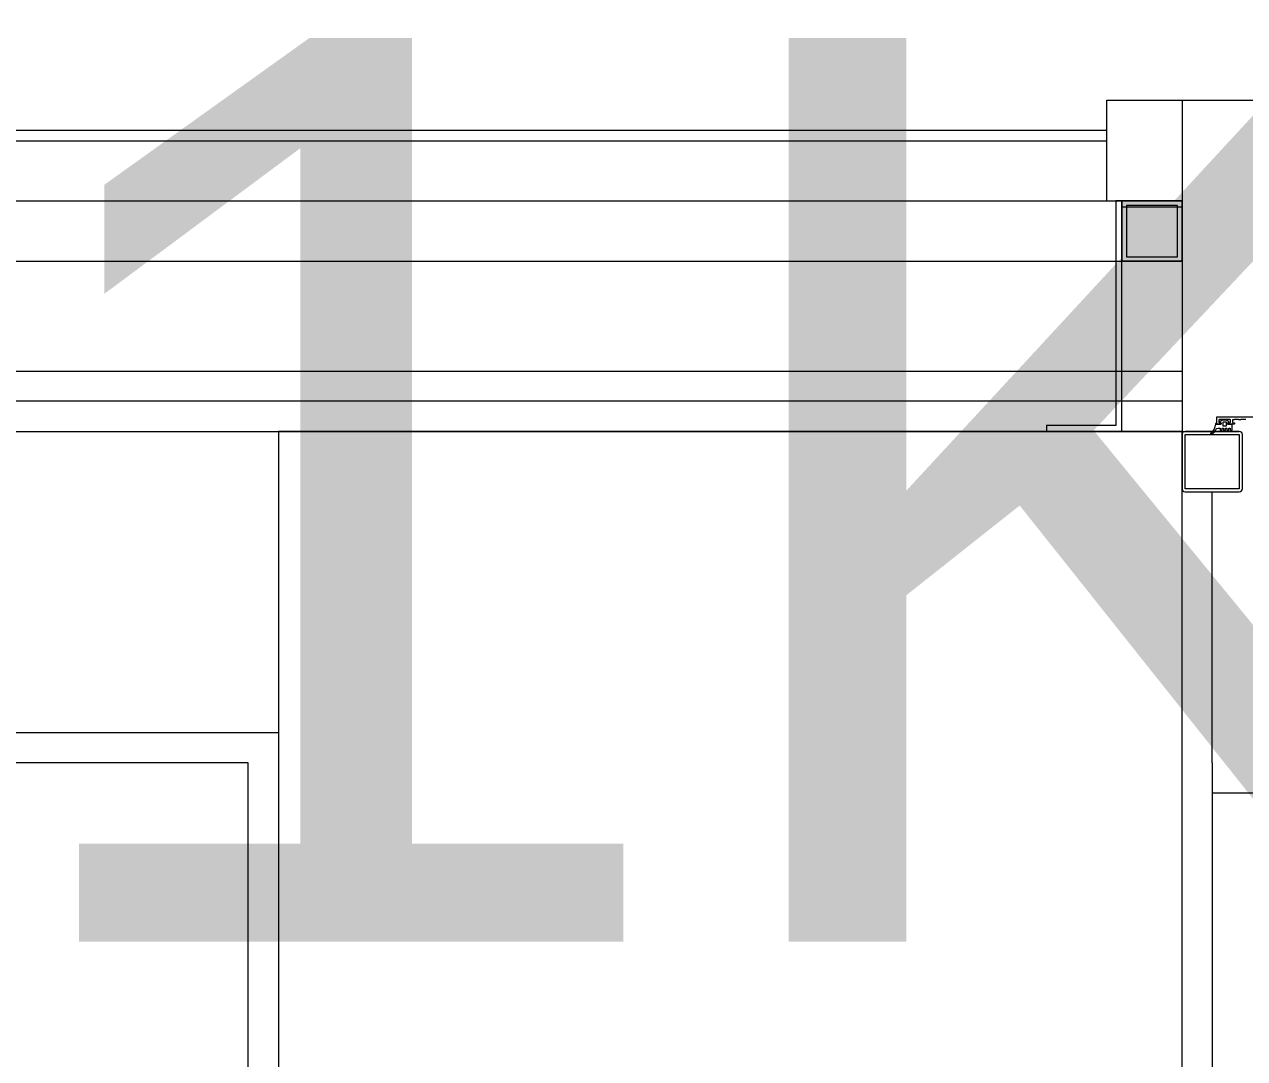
# Model space of a CAD drawing. Extents: x -9058 to 11890, y 0 to 4205.
# Drawn here: x 9078.2 to 9159.2, y 3744.2 to 3812.9 of the extents above; entities that cross this region are included whole.
import ezdxf
from ezdxf.enums import TextEntityAlignment as Align

# ---------------------------------------------------------------- set-up
doc = ezdxf.new("R2010")
doc.units = 0
doc.header["$MEASUREMENT"] = 0
doc.layers.get('0').update_dxf_attribs({"color": 9, "lineweight": 9})
for name, color, linetype, lineweight in [('10', 9, 'Continuous', 9), ('M-TEFRIS2-015', 129, 'Continuous', 9), ('M-TEFRIS2-015 @ 20', 129, 'Continuous', 9)]:
    doc.layers.add(name, color=color, linetype=linetype, lineweight=lineweight)
doc.styles.add('Arial', font='arial.ttf', dxfattribs={"height": 2.5})
doc.styles.add('MuuM_TEXT-STANDART', font='ARIALN.TTF')

# ---------------------------------------------------------------- blocks, each defined once
blk = doc.blocks.new('0a_roomno2')
at = {"style": 'Arial'}
blk.add_attdef('ODANO', (0, 1.505), '', height=3, dxfattribs=at)
blk.add_attdef('MEKANADI', text='', height=3, dxfattribs=at).set_placement((0.525, -4.75), align=Align.BOTTOM_LEFT)
at = {"style": 'MuuM_TEXT-STANDART', "width": 0.6}
for tag, p in [('YER01', (15, -7)), ('TAVAN01', (20.625, -7)), ('DUVAR01', (26.25, -7)), ('YER02', (15, -10.375)), ('TAVAN02', (20.625, -10.375)), ('DUVAR02', (26.25, -10.375)), ('YER03', (15, -13.75)), ('TAVAN03', (20.625, -13.75)), ('DUVAR03', (26.25, -13.75))]:
    blk.add_attdef(tag, text='', height=2.25, dxfattribs=at).set_placement(p, align=Align.MIDDLE_CENTER)
at = {"style": 'MuuM_TEXT-STANDART'}
blk.add_attdef('M2', text='', height=2.25, dxfattribs=at).set_placement((1.3231, -7.8046), align=Align.MIDDLE_LEFT)
at = {"style": 'MuuM_TEXT-STANDART', "width": 0.6}
blk.add_attdef('TEMIZTAVANYUKSEKLIGI', text='', height=2.25, dxfattribs=at).set_placement((2.7, -13.1619), align=Align.MIDDLE_LEFT)
blk = doc.blocks.new('*U644')
at = {"layer": 'M-TEFRIS2-015 @ 20'}
ref = blk.add_blockref('0a_roomno2', (8851.925, 3716.9), dxfattribs=dict(at, xscale=20, yscale=20, zscale=20))
ref.add_attrib('ODANO', ' PRS-1K-06', (8851.925, 3752), dxfattribs={"layer": '0', "height": 60, "style": 'Arial'})
blk = doc.blocks.new('p-s-profil')
at = {"layer": '10'}
blk.add_lwpolyline([(9, 15.3), (4.6, 15.3), (4.6, 0.4), (0, 0.4), (0, 0), (5, 0), (5, 14.9), (9, 14.9), (9, 15.3)], dxfattribs=at)
blk.add_lwpolyline([(9, 15.3), (4.6, 15.3), (4.6, 0.4), (0, 0.4), (0, 0), (5, 0), (5, 14.9), (9, 14.9), (9, 15.3)], dxfattribs=at)
blk = doc.blocks.new('p-kutu_profil_40x40')
h = blk.add_hatch(color=256)
h.dxf.hatch_style = 1
h.paths.add_polyline_path([(0, 0), (4, 0), (4, 4), (0, 4)])
h = blk.add_hatch(color=255)
h.dxf.hatch_style = 1
h.paths.add_polyline_path([(0, 0), (4, 0), (4, 4), (0, 4)])
blk.add_lwpolyline([(0, 0), (4, 0), (4, 4), (0, 4)], close=True)
at = {"layer": '10'}
for points in [[(0, 4), (4, 4), (4, 0), (0, 0)], [(0, 4), (4, 4), (4, 0), (0, 0)], [(0, 0), (4, 0), (4, 4), (0, 4)], [(0.3, 3.7), (3.7, 3.7), (3.7, 0.3), (0.3, 0.3)], [(0.3, 3.7), (3.7, 3.7), (3.7, 0.3), (0.3, 0.3)]]:
    blk.add_lwpolyline(points, close=True, dxfattribs=at)

msp = doc.modelspace()

# ---------------------------------------------------------------- linework, layer by layer
at = {"layer": 'M-TEFRIS2-015'}
for points in [[(9148.058, 3801.173), (9150.058, 3801.173), (9150.058, 3807.873), (9155.058, 3807.873), (9155.058, 3785.873), (9158.858, 3785.873)], [(9155.058, 3807.873), (9295.058, 3807.873)], [(7684.246, 3805.873), (9150.058, 3805.873)], [(7684.246, 3805.173), (9150.058, 3805.173)], [(7695.208, 3801.173), (9155.058, 3801.173)], [(7695.208, 3797.173), (9155.058, 3797.173)], [(7699.608, 3789.873), (9155.058, 3789.873)], [(9155.058, 3787.873), (7693.058, 3787.873), (7693.058, 2309.53)], [(7755.058, 3785.873), (9155.458, 3785.873)], [(9157.058, 3763.873), (9157.058, 3781.873)], [(9157.058, 3763.873), (9157.058, 3723.873), (9093.058, 3723.873), (9093.058, 3763.873), (8847.058, 3763.873), (8847.058, 3507.873), (8992.058, 3507.873), (8992.058, 3488.873), (8847.058, 3488.873), (8847.058, 3488.873), (8847.058, 3488.873), (8847.058, 2957.873), (9113.058, 2957.873), (9113.058, 3488.873), (9098.058, 3488.873), (9098.058, 3507.873), (9113.058, 3507.873), (9113.058, 3617.873), (9130.058, 3617.873)], [(9157.058, 3763.873), (9157.058, 3761.873), (9293.058, 3761.873), (9293.058, 3763.873)]]:
    msp.add_lwpolyline(points, dxfattribs=at)
for points in [[(9157.269, 3786.359, -0.220745), (9156.959, 3785.765, 0.651907), (9157.015, 3785.696, 0.176952), (9157.307, 3786.012, -0.281357), (9157.45, 3786.1), (9157.531, 3786.1), (9157.545, 3786.1), (9157.552, 3786.099), (9157.559, 3786.097), (9157.567, 3786.095), (9157.574, 3786.09), (9157.58, 3786.085), (9157.585, 3786.079), (9157.589, 3786.072), (9157.592, 3786.064), (9157.595, 3786.05), (9157.595, 3785.974), (9157.595, 3785.971), (9157.595, 3785.968), (9157.597, 3785.965), (9157.598, 3785.962), (9157.6, 3785.96), (9157.603, 3785.958), (9157.606, 3785.956), (9157.609, 3785.955), (9157.615, 3785.954), (9157.695, 3785.954), (9157.697, 3785.954), (9157.7, 3785.955), (9157.703, 3785.956), (9157.706, 3785.958), (9157.709, 3785.96), (9157.711, 3785.962), (9157.712, 3785.965), (9157.714, 3785.968), (9157.715, 3785.974), (9157.715, 3786.05), (9157.715, 3786.057), (9157.717, 3786.064), (9157.72, 3786.072), (9157.724, 3786.079), (9157.729, 3786.085), (9157.735, 3786.09), (9157.742, 3786.095), (9157.75, 3786.097), (9157.765, 3786.1), (9157.772, 3786.099), (9157.779, 3786.097), (9157.787, 3786.095), (9157.794, 3786.09), (9157.8, 3786.085), (9157.805, 3786.079), (9157.809, 3786.072), (9157.812, 3786.064), (9157.815, 3786.05), (9157.815, 3785.974), (9157.815, 3785.971), (9157.815, 3785.968), (9157.817, 3785.965), (9157.818, 3785.962), (9157.82, 3785.96), (9157.823, 3785.958), (9157.826, 3785.956), (9157.829, 3785.955), (9157.835, 3785.954), (9157.915, 3785.954), (9157.917, 3785.954), (9157.92, 3785.955), (9157.923, 3785.956), (9157.926, 3785.958), (9157.929, 3785.96), (9157.931, 3785.962), (9157.932, 3785.965), (9157.934, 3785.968), (9157.935, 3785.974), (9157.935, 3786.05), (9157.935, 3786.057), (9157.937, 3786.064), (9157.94, 3786.072), (9157.944, 3786.079), (9157.949, 3786.085), (9157.955, 3786.09), (9157.962, 3786.095), (9157.97, 3786.097), (9157.985, 3786.1), (9157.992, 3786.099), (9157.999, 3786.097), (9158.007, 3786.095), (9158.014, 3786.09), (9158.02, 3786.085), (9158.025, 3786.079), (9158.029, 3786.072), (9158.032, 3786.064), (9158.035, 3786.05), (9158.035, 3785.974), (9158.035, 3785.971), (9158.035, 3785.968), (9158.037, 3785.965), (9158.038, 3785.962), (9158.04, 3785.96), (9158.043, 3785.958), (9158.046, 3785.956), (9158.049, 3785.955), (9158.055, 3785.954), (9158.135, 3785.954), (9158.137, 3785.954), (9158.14, 3785.955), (9158.143, 3785.956), (9158.146, 3785.958), (9158.149, 3785.96), (9158.151, 3785.962), (9158.152, 3785.965), (9158.154, 3785.968), (9158.155, 3785.974), (9158.155, 3786.05), (9158.155, 3786.057), (9158.157, 3786.064), (9158.16, 3786.072), (9158.164, 3786.079), (9158.169, 3786.085), (9158.175, 3786.09), (9158.182, 3786.095), (9158.19, 3786.097), (9158.205, 3786.1), (9158.212, 3786.099), (9158.219, 3786.097), (9158.227, 3786.095), (9158.234, 3786.09), (9158.24, 3786.085), (9158.245, 3786.079), (9158.249, 3786.072), (9158.252, 3786.064), (9158.255, 3786.05), (9158.255, 3785.974), (9158.255, 3785.971), (9158.255, 3785.968), (9158.257, 3785.965), (9158.258, 3785.962), (9158.26, 3785.96), (9158.263, 3785.958), (9158.266, 3785.956), (9158.269, 3785.955), (9158.275, 3785.954), (9158.355, 3785.954), (9158.357, 3785.954), (9158.36, 3785.955), (9158.363, 3785.956), (9158.366, 3785.958), (9158.369, 3785.96), (9158.371, 3785.962), (9158.372, 3785.965), (9158.374, 3785.968), (9158.375, 3785.974), (9158.375, 3786.312, 0.414214), (9158.345, 3786.342), (9158.113, 3786.342, -0.414214), (9158.083, 3786.372), (9158.083, 3786.437, -0.291535), (9158.095, 3786.455), (9158.143, 3786.475, 0.613042), (9158.145, 3786.537), (9158.026, 3786.601, 0.127095), (9157.963, 3786.617), (9157.763, 3786.617, 0.127095), (9157.7, 3786.601), (9157.592, 3786.543, 0.585233), (9157.592, 3786.473), (9157.639, 3786.449, -0.167811), (9157.643, 3786.437), (9157.643, 3786.372, -0.414214), (9157.613, 3786.342), (9157.318, 3786.342), (9157.318, 3786.405, 0.394677), (9157.269, 3786.359)], [(9159.285, 3786.658), (9158.955, 3786.658), (9158.955, 3786.648), (9158.805, 3786.648), (9158.805, 3786.658), (9158.538, 3786.658), (9158.538, 3786.648), (9158.408, 3786.648), (9158.408, 3786.478, 0.414214), (9158.438, 3786.448), (9158.538, 3786.448), (9158.538, 3786.398, -0.414214), (9158.488, 3786.348), (9158.178, 3786.348, -0.414214), (9158.108, 3786.418), (9158.108, 3786.438, -0.414214), (9158.118, 3786.448), (9158.218, 3786.448, 0.414214), (9158.268, 3786.498), (9158.268, 3786.618, 0.414214), (9158.218, 3786.668), (9157.548, 3786.668, 0.414214), (9157.498, 3786.618), (9157.498, 3786.498, 0.414214), (9157.548, 3786.448), (9157.648, 3786.448, -0.414214), (9157.658, 3786.438), (9157.658, 3786.418, -0.414214), (9157.588, 3786.348), (9157.368, 3786.348, -0.414214), (9157.358, 3786.358), (9157.358, 3786.838, -0.414214), (9157.368, 3786.848), (9165.348, 3786.848, -0.414214)]]:
    msp.add_lwpolyline(points, format="xyb", dxfattribs=at)
for points in [[(9157.779, 3786.483, 0.359904), (9157.755, 3786.454), (9157.755, 3786.278, 0.414214), (9157.785, 3786.248), (9157.985, 3786.248, 0.414214), (9158.015, 3786.278), (9158.015, 3786.454, 0.359904), (9157.99, 3786.483, 0.094739)], [(9155.058, 3782.073, 0.414214), (9155.258, 3781.873), (9158.858, 3781.873, 0.414214), (9159.058, 3782.073), (9159.058, 3785.673, 0.414214), (9158.858, 3785.873), (9155.258, 3785.873, 0.414214), (9155.058, 3785.673)]]:
    msp.add_lwpolyline(points, format="xyb", close=True, dxfattribs=at)
for points in [[(8830.058, 3505.873), (8830.058, 3765.873), (8465.058, 3765.873), (8465.058, 3785.873), (9095.058, 3785.873), (9095.058, 3765.873), (9085.058, 3765.873), (9085.058, 3765.873), (9085.058, 3765.873), (9085.058, 3765.873), (8845.058, 3765.873), (8845.058, 3505.873)], [(9095.058, 3725.873), (9155.058, 3725.873), (9155.058, 3785.873), (9095.058, 3785.873)], [(9155.258, 3782.073), (9155.258, 3785.673), (9158.858, 3785.673), (9158.858, 3782.073)]]:
    msp.add_lwpolyline(points, close=True, dxfattribs=at)

# ---------------------------------------------------------------- block references
at = {"layer": 'M-TEFRIS2-015', "color": 6}
msp.add_blockref('*U644', (0, 0), dxfattribs=at)
at = {"layer": 'M-TEFRIS2-015'}
msp.add_blockref('p-s-profil', (9146.058, 3785.873), dxfattribs=at)
at = {"layer": 'M-TEFRIS2-015', "extrusion": (0, 0, -1), "zscale": -1}
msp.add_blockref('p-kutu_profil_40x40', (-9155.058, 3797.173), dxfattribs=at)

doc.saveas('drawing.dxf')
